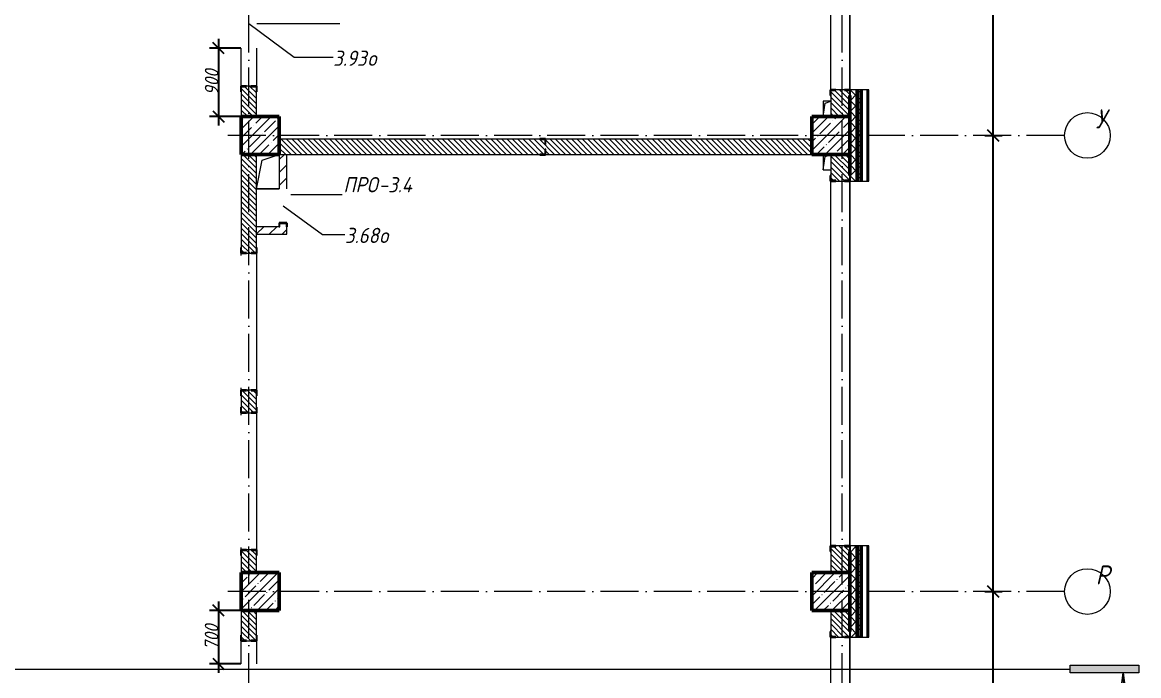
# Model space of a CAD drawing. Header units: millimetres. Extents: x -401725 to 250493, y 305116 to 802890.
# Drawn here: x 235057 to 249735, y 339410 to 348006 of the extents above; entities that cross this region are included whole.
import ezdxf

# ---------------------------------------------------------------- set-up
doc = ezdxf.new("R2010")
doc.units = ezdxf.units.MM
doc.linetypes.add('50_200_ШТРИХ_1Т_ш5_п1_п1_', pattern=[700, 500, -100, 0, -100])
for name, color, linetype, lineweight in [('A-____-____-DIMS', 7, 'Continuous', 9), ('A-FLOR-____-OTLN', 7, 'Continuous', 9), ('A-GENM-____-IDEN', 7, 'Continuous', 9), ('A-GENM-____-MCUT', 7, 'Continuous', 25), ('A-GENM-____-OTLN', 7, 'Continuous', 9), ('A-GENM-____-OTLN-1', 7, 'Continuous', 25), ('A-GLAZ-____-IDEN', 7, 'Continuous', 9), ('A-WALL-____-MCUT-2', 7, 'Continuous', 50), ('A-WALL-____-MCUT-3', 7, 'Continuous', 9), ('A-WALL-____-OTLN', 7, 'Continuous', 9), ('A-WALL-____-PATT-1', 7, 'Continuous', 9), ('A-WALL-FNSH-MCUT-1', 7, 'Continuous', 9), ('G-____-____-SYMB', 7, 'Continuous', 9), ('I-WALL-____-OTLN', 7, 'Continuous', 9), ('S-COLS-____-MCUT', 7, 'Continuous', 50), ('S-COLS-____-OTLN', 7, 'Continuous', 9), ('S-GRID-____-IDEN', 7, 'Continuous', 9), ('S-GRID-____-OTLN-1', 7, '50_200_ШТРИХ_1Т_ш5_п1_п1_', 9)]:
    doc.layers.add(name, color=color, linetype=linetype, lineweight=lineweight)
doc.layers.add('G-____-____-SYMB-1', color=9, linetype='Continuous', lineweight=9, true_color=0x808080)
doc.styles.add('ISOCPEUR_I', font='isocpeui.ttf', dxfattribs={"width": 0.9, "height": 2.5})
doc.styles.add('ISOCPEUR_I_10', font='isocpeui.ttf', dxfattribs={"width": 0.9, "height": 180})
doc.styles.add('ISOCPEUR_I_9', font='isocpeui.ttf', dxfattribs={"width": 0.9, "height": 250})
doc.dimstyles.new('ISO-1_8_0_9К_СРЕДНИЙ_Кладочные_4', dxfattribs={"dimscale": 304.8, "dimtxt": 179.276612, "dimasz": 0.492126, "dimexe": 0.393701, "dimexo": 0, "dimgap": 0, "dimtad": 1, "dimdec": 3, "dimrnd": 0.001, "dimdsep": 46, "dimtxsty": 'ISOCPEUR_I_10', "dimblk1": 'OBLIQUE', "dimblk2": 'OBLIQUE', "dimsah": 1, "dimcen": 0.09, "dimdle": 0.393701, "dimazin": 0, "dimtfac": 1, "dimtdec": 4, "dimtix": 1, "dimtmove": 1, "dimatfit": 3, "dimfxl": 1, "dimtvp": 1, "dimtolj": 1, "dimtzin": 0, "dimarcsym": 2})
doc.dimstyles.new('ISO-2_5_0_9К_БОЛЬШОЙ_ОСИ', dxfattribs={"dimscale": 304.8, "dimtxt": 248.995294, "dimasz": 0.492126, "dimexe": 0.393701, "dimexo": 0, "dimgap": 0, "dimtad": 1, "dimdec": 0, "dimzin": 0, "dimdsep": 46, "dimtxsty": 'ISOCPEUR_I', "dimblk1": 'OBLIQUE', "dimblk2": 'OBLIQUE', "dimsah": 1, "dimcen": 0.09, "dimdle": 0.393701, "dimazin": 0, "dimtfac": 1, "dimtdec": 4, "dimtix": 1, "dimtmove": 0, "dimatfit": 3, "dimfxl": 1, "dimtvp": 1, "dimtolj": 1, "dimtzin": 0, "dimarcsym": 2})
pattern_1 = [(45, (144685.44, 312186.37), (-70.71068, 70.71068), []), (135, (144685.44, 312186.37), (-70.71068, -70.71068), [])]
pattern_2 = [(135, (144685.44, 312186.367), (-35.35534, -35.35534), [])]
pattern_3 = [(45, (144685.44, 312186.37), (-84.85281, 84.85281), [])]

# ---------------------------------------------------------------- blocks, each defined once
blk = doc.blocks.new('BSC_Колонна _Прямоугольная - 500х500-V33-АР1_План отверстий 3 этажа в осях 1-64_А-ГГ')
at = {"layer": 'S-COLS-____-OTLN'}
h = blk.add_hatch(dxfattribs=at)
h.set_pattern_fill('FP_70', color=256, style=0, pattern_type=2)
h.set_pattern_definition([(45, (-101000, -34331.04), (-114.04925, 114.04925), []), (45, (-100885.95, -34331.04), (-114.04925, 114.04925), [201.613, -40.323, 3.353, -36.97])])
h.paths.add_polyline_path([(-250, -250), (250, -250), (250, 250), (-250, 250), (-250, -56)], flags=0)
at = {"layer": 'S-COLS-____-MCUT'}
for p, q in [((250, 250), (-250, 250)), ((-250, 250), (-250, -250)), ((250, -250), (250, 250)), ((-250, -250), (250, -250))]:
    blk.add_line(p, q, dxfattribs=at)
blk = doc.blocks.new('BSC_Колонна _Прямоугольная - 500х500-V34-АР1_План отверстий 3 этажа в осях 1-64_А-ГГ')
at = {"layer": 'S-COLS-____-OTLN'}
h = blk.add_hatch(dxfattribs=at)
h.set_pattern_fill('FP_71', color=256, style=0, pattern_type=2)
h.set_pattern_definition([(45, (-93500, -34331.04), (-114.04925, 114.04925), []), (45, (-93385.95, -34331.04), (-114.04925, 114.04925), [201.613, -40.323, 3.353, -36.97])])
h.paths.add_polyline_path([(-250, -250), (250, -250), (250, 250), (-250, 250)], flags=0)
at = {"layer": 'S-COLS-____-MCUT'}
for p, q in [((250, 250), (-250, 250)), ((-250, 250), (-250, -250)), ((250, -250), (250, 250)), ((-250, -250), (250, -250))]:
    blk.add_line(p, q, dxfattribs=at)
blk = doc.blocks.new('BSC_Колонна _Прямоугольная - 500х500-V39-АР1_План отверстий 3 этажа в осях 1-64_А-ГГ')
at = {"layer": 'S-COLS-____-OTLN'}
h = blk.add_hatch(dxfattribs=at)
h.set_pattern_fill('FP_76', color=256, style=0, pattern_type=2)
h.set_pattern_definition([(45, (-101000, -28331.04), (-114.04925, 114.04925), []), (45, (-100885.95, -28331.04), (-114.04925, 114.04925), [201.613, -40.323, 3.353, -36.97])])
h.paths.add_polyline_path([(-250, -250), (250, -250), (250, 250), (-250, 250), (-250, -76)], flags=0)
at = {"layer": 'S-COLS-____-MCUT'}
for p, q in [((250, 250), (-250, 250)), ((-250, 250), (-250, -250)), ((250, -250), (250, 250)), ((-250, -250), (250, -250))]:
    blk.add_line(p, q, dxfattribs=at)
blk = doc.blocks.new('BSC_Колонна _Прямоугольная - 500х500-V40-АР1_План отверстий 3 этажа в осях 1-64_А-ГГ')
at = {"layer": 'S-COLS-____-OTLN'}
h = blk.add_hatch(dxfattribs=at)
h.set_pattern_fill('FP_77', color=256, style=0, pattern_type=2)
h.set_pattern_definition([(45, (-93500, -28331.04), (-114.04925, 114.04925), []), (45, (-93385.95, -28331.04), (-114.04925, 114.04925), [201.613, -40.323, 3.353, -36.97])])
h.paths.add_polyline_path([(-250, -250), (250, -250), (250, 250), (-250, 250), (-250, -76)], flags=0)
at = {"layer": 'S-COLS-____-MCUT'}
for p, q in [((250, 250), (-250, 250)), ((-250, 250), (-250, -250)), ((250, -250), (250, 250)), ((-250, -250), (250, -250))]:
    blk.add_line(p, q, dxfattribs=at)
blk = doc.blocks.new('Фахверк_СКБ_Уголок - 250_2700-27497298-АР1_План отверстий 3 этажа в осях 1-64_А-ГГ')
at = {"layer": 'A-GENM-____-MCUT'}
for p, q in [((200, 181), (125, 181)), ((125, 181), (125, 106)), ((131, 106), (131, 175)), ((131, 175), (200, 175)), ((200, 175), (200, 181)), ((125, 106), (131, 106)), ((131, -6), (125, -6)), ((125, -6), (125, -81)), ((125, -81), (200, -81)), ((131, -75), (131, -6)), ((200, -75), (131, -75)), ((200, -81), (200, -75))]:
    blk.add_line(p, q, dxfattribs=at)
blk = doc.blocks.new('Фахверк_СКБ_Уголок - 200_3550-28267367-АР1_План отверстий 3 этажа в осях 1-64_А-ГГ')
at = {"layer": 'A-GENM-____-MCUT'}
for p, q in [((200, 156), (125, 156)), ((125, 156), (125, 81)), ((131, 81), (131, 150)), ((131, 150), (200, 150)), ((200, 150), (200, 156)), ((125, 81), (131, 81)), ((131, 19), (125, 19)), ((125, 19), (125, -56)), ((131, -50), (131, 19)), ((125, -56), (200, -56)), ((200, -50), (131, -50)), ((200, -56), (200, -50))]:
    blk.add_line(p, q, dxfattribs=at)
blk = doc.blocks.new('154_Стойка_СКБ_Уголок - СМ-2480_200-28346303-АР1_План отверстий 3 этажа в осях 1-64_А-ГГ')
at = {"layer": 'A-GENM-____-MCUT'}
for p, q in [((125, 156), (125, 81)), ((200, 156), (125, 156)), ((131, 81), (131, 150)), ((131, 150), (200, 150)), ((200, 150), (200, 156)), ((125, 81), (131, 81)), ((131, 19), (125, 19)), ((125, 19), (125, -56)), ((131, -50), (131, 19)), ((125, -56), (200, -56)), ((200, -50), (131, -50)), ((200, -56), (200, -50))]:
    blk.add_line(p, q, dxfattribs=at)
blk = doc.blocks.new('Стойка_Влож_Полоса боковая - Полоса-28213942-АР1_План отверстий 3 этажа в осях 1-64_А-ГГ')
at = {"layer": 'A-GENM-____-OTLN'}
for p, q in [((-5, 60), (0, 60)), ((-5, -60), (-5, 60)), ((0, 31), (0, -31)), ((0, -60), (-5, -60))]:
    blk.add_line(p, q, dxfattribs=at)
blk = doc.blocks.new('Фахверк_СКБ_Уголок - 200_3960-28268576-АР1_План отверстий 3 этажа в осях 1-64_А-ГГ')
at = {"layer": 'A-GENM-____-MCUT'}
for p, q in [((200, 156), (125, 156)), ((125, 156), (125, 81)), ((131, 81), (131, 150)), ((131, 150), (200, 150)), ((200, 150), (200, 156)), ((125, 81), (131, 81)), ((131, 19), (125, 19)), ((125, 19), (125, -56)), ((131, -50), (131, 19)), ((125, -56), (200, -56)), ((200, -50), (131, -50)), ((200, -56), (200, -50))]:
    blk.add_line(p, q, dxfattribs=at)
blk = doc.blocks.new('Фахверк_СКБ_Уголок - 200_3960_зеркало-28268689-АР1_План отверстий 3 этажа в осях 1-64_А-ГГ')
at = {"layer": 'A-GENM-____-MCUT'}
for p, q in [((200, 156), (125, 156)), ((125, 156), (125, 81)), ((131, 81), (131, 150)), ((131, 150), (200, 150)), ((200, 150), (200, 156)), ((125, 81), (131, 81)), ((131, 19), (125, 19)), ((125, 19), (125, -56)), ((131, -50), (131, 19)), ((125, -56), (200, -56)), ((200, -50), (131, -50)), ((200, -56), (200, -50))]:
    blk.add_line(p, q, dxfattribs=at)
blk = doc.blocks.new('AR_Отверстие прямоугольное _в плите_ - AR_Отверстие прямоугольное _в плите_-V179-АР1_План отверстий 3 этажа в осях 1-64_А-ГГ')
at = {"layer": 'A-GENM-____-OTLN'}
for p, q in [((50, 100), (-50, 100)), ((-50, 100), (-50, -100)), ((-50, -100), (-25, 75)), ((-25, 75), (50, 100))]:
    blk.add_line(p, q, dxfattribs=at)
blk = doc.blocks.new('AR_Отверстие прямоугольное _в плите_ - AR_Отверстие прямоугольное _в плите_-V178-АР1_План отверстий 3 этажа в осях 1-64_А-ГГ')
at = {"layer": 'A-GENM-____-OTLN'}
for p, q in [((-50, 100), (-50, -100)), ((-50, -100), (-25, 75)), ((-25, 75), (50, 100)), ((-50, -100), (50, -100))]:
    blk.add_line(p, q, dxfattribs=at)
blk = doc.blocks.new('AR_Отверстие прямоугольное _в плите_ - AR_Отверстие прямоугольное _в плите_-30552603-АР1_План отверстий 3 этажа в осях 1-64_А-ГГ')
at = {"layer": 'A-GENM-____-OTLN'}
for p, q in [((-150, -225), (-75, 150)), ((-75, 150), (150, 225)), ((-150, -225), (150, -225))]:
    blk.add_line(p, q, dxfattribs=at)
blk = doc.blocks.new('154_Фахверк_СКБ_Швеллер - Тип_100_3960_зеркало-28515619-АР1_План отверстий 3 этажа в осях 1-64_А-ГГ')
at = {"layer": 'A-GENM-____-MCUT'}
for p, q in [((175, 50), (125, 50)), ((125, 50), (125, -50)), ((128, 47), (175, 47)), ((128, -47), (128, 47)), ((175, 47), (175, 50)), ((125, -50), (175, -50)), ((175, -47), (128, -47)), ((175, -50), (175, -47))]:
    blk.add_line(p, q, dxfattribs=at)
blk = doc.blocks.new('Ось сетки - Круг_Ø6_00__ISO-2_5_0_9K_-25732049-АР1_План отверстий 3 этажа в осях 1-64_А-ГГ')
at = {"layer": 'S-GRID-____-IDEN'}
blk.add_circle((0, 0), 3, dxfattribs=at)
blk = doc.blocks.new('_Oblique')
at = {"color": 0, "linetype": 'ByBlock', "lineweight": -2}
blk.add_line((-0.5, -0.5), (0.5, 0.5), dxfattribs=at)
blk = doc.blocks.new('*D10166')
at = {"layer": 'A-____-____-DIMS', "color": 0, "lineweight": -2, "transparency": 16777216}
for p, q in [((247820, 337397), (247820, 340637)), ((247714, 340517), (247940, 340517)), ((247714, 337517), (247940, 337517))]:
    blk.add_line(p, q, dxfattribs=at)
at = {"layer": 'Defpoints', "color": 0, "transparency": 16777216}
for p in [(247714, 340517), (247820, 340517), (247714, 337517)]:
    blk.add_point(p, dxfattribs=at)
at = {"layer": 'A-____-____-DIMS', "color": 0, "lineweight": -2, "transparency": 16777216, "xscale": 150, "yscale": 150, "zscale": 150}
for p, rotation in [((247820, 340517), 90), ((247820, 337517), 270)]:
    blk.add_blockref('_Oblique', p, dxfattribs=dict(at, rotation=rotation))
at = {"layer": 'A-____-____-DIMS', "color": 0, "transparency": 16777216, "insert": (247818, 339017), "char_height": 2.5, "width": 758.48, "attachment_point": 5, "rotation": 90, "style": 'ISOCPEUR_I'}
blk.add_mtext('\\A1;3000', dxfattribs=at)
blk = doc.blocks.new('*D10167')
at = {"layer": 'A-____-____-DIMS', "color": 0, "lineweight": -2, "transparency": 16777216}
for p, q in [((247820, 340397), (247820, 346637)), ((247714, 346517), (247940, 346517)), ((247714, 340517), (247940, 340517))]:
    blk.add_line(p, q, dxfattribs=at)
at = {"layer": 'Defpoints', "color": 0, "transparency": 16777216}
for p in [(247714, 346517), (247820, 346517), (247714, 340517)]:
    blk.add_point(p, dxfattribs=at)
at = {"layer": 'A-____-____-DIMS', "color": 0, "lineweight": -2, "transparency": 16777216, "xscale": 150, "yscale": 150, "zscale": 150}
for p, rotation in [((247820, 346517), 90), ((247820, 340517), 270)]:
    blk.add_blockref('_Oblique', p, dxfattribs=dict(at, rotation=rotation))
at = {"layer": 'A-____-____-DIMS', "color": 0, "transparency": 16777216, "insert": (247818, 343517), "char_height": 2.5, "width": 758.48, "attachment_point": 5, "rotation": 90, "style": 'ISOCPEUR_I'}
blk.add_mtext('\\A1;6000', dxfattribs=at)
blk = doc.blocks.new('*D10168')
at = {"layer": 'A-____-____-DIMS', "color": 0, "lineweight": -2, "transparency": 16777216}
for p, q in [((247820, 346397), (247820, 349637)), ((247714, 349517), (247940, 349517)), ((247714, 346517), (247940, 346517))]:
    blk.add_line(p, q, dxfattribs=at)
at = {"layer": 'Defpoints', "color": 0, "transparency": 16777216}
for p in [(247714, 349517), (247820, 349517), (247714, 346517)]:
    blk.add_point(p, dxfattribs=at)
at = {"layer": 'A-____-____-DIMS', "color": 0, "lineweight": -2, "transparency": 16777216, "xscale": 150, "yscale": 150, "zscale": 150}
for p, rotation in [((247820, 349517), 90), ((247820, 346517), 270)]:
    blk.add_blockref('_Oblique', p, dxfattribs=dict(at, rotation=rotation))
at = {"layer": 'A-____-____-DIMS', "color": 0, "transparency": 16777216, "insert": (247818, 348017), "char_height": 2.5, "width": 758.48, "attachment_point": 5, "rotation": 90, "style": 'ISOCPEUR_I'}
blk.add_mtext('\\A1;3000', dxfattribs=at)
blk = doc.blocks.new('Разрез - Концевая часть разреза-18266132-АР1_План отверстий 3 этажа в осях 1-64_А-ГГ')
at = {"layer": 'G-____-____-SYMB'}
for points in [[(0, 0.5), (0, -0.5), (-9, -0.5), (-9, 0.5)], [(-6.29, -5.5), (-7.61, -5.5), (-6.95, -0.5)]]:
    blk.add_hatch(color=256, dxfattribs=at).paths.add_polyline_path(points, flags=0)
for p, q in [((0, 0.5), (-9, 0.5)), ((-9, 0.5), (-9, -0.5)), ((0, -0.5), (0, 0.5)), ((-9, -0.5), (0, -0.5)), ((-6.95, -0.5), (-7.61, -5.5)), ((-6.95, -0.5), (-6.95, -10.5)), ((-6.29, -5.5), (-6.95, -0.5)), ((-7.61, -5.5), (-6.29, -5.5))]:
    blk.add_line(p, q, dxfattribs=at)
blk = doc.blocks.new('*D10071')
at = {"layer": 'A-____-____-DIMS', "color": 0, "lineweight": -2, "transparency": 16777216}
for p, q in [((237636, 340387), (237636, 339447)), ((237935, 340267), (237516, 340267)), ((237929, 339567), (237516, 339567))]:
    blk.add_line(p, q, dxfattribs=at)
at = {"layer": 'Defpoints', "color": 0, "transparency": 16777216}
for p in [(237935, 340267), (237636, 339567), (237929, 339567)]:
    blk.add_point(p, dxfattribs=at)
at = {"layer": 'A-____-____-DIMS', "color": 0, "lineweight": -2, "transparency": 16777216, "xscale": 150, "yscale": 150, "zscale": 150}
for p, rotation in [((237636, 340267), 90), ((237636, 339567), 270)]:
    blk.add_blockref('_Oblique', p, dxfattribs=dict(at, rotation=rotation))
at = {"layer": 'A-____-____-DIMS', "color": 0, "transparency": 16777216, "insert": (237545, 339917), "char_height": 180, "width": 409.58, "attachment_point": 5, "rotation": 90, "style": 'ISOCPEUR_I_10'}
blk.add_mtext('\\A1;700', dxfattribs=at)
blk = doc.blocks.new('*D10072')
at = {"layer": 'A-____-____-DIMS', "color": 0, "lineweight": -2, "transparency": 16777216}
for p, q in [((237636, 347787), (237636, 346647)), ((237929, 347667), (237516, 347667)), ((237935, 346767), (237516, 346767))]:
    blk.add_line(p, q, dxfattribs=at)
at = {"layer": 'Defpoints', "color": 0, "transparency": 16777216}
for p in [(237929, 347667), (237636, 346767), (237935, 346767)]:
    blk.add_point(p, dxfattribs=at)
at = {"layer": 'A-____-____-DIMS', "color": 0, "lineweight": -2, "transparency": 16777216, "xscale": 150, "yscale": 150, "zscale": 150}
for p, rotation in [((237636, 347667), 90), ((237636, 346767), 270)]:
    blk.add_blockref('_Oblique', p, dxfattribs=dict(at, rotation=rotation))
at = {"layer": 'A-____-____-DIMS', "color": 0, "transparency": 16777216, "insert": (237546, 347217), "char_height": 180, "width": 409.58, "attachment_point": 5, "rotation": 90, "style": 'ISOCPEUR_I_10'}
blk.add_mtext('\\A1;900', dxfattribs=at)

msp = doc.modelspace()

# ---------------------------------------------------------------- hatches: boundary and pattern name
at = {"layer": 'A-WALL-____-PATT-1'}
h = msp.add_hatch(dxfattribs=at)
h.set_pattern_fill('FP_1', color=256, style=0, pattern_type=2)
h.set_pattern_definition(pattern_1)
h.paths.add_polyline_path([(246035.4376, 310167.4093), (246035.4376, 311117.4093), (245941.4376, 311117.4093), (245941.4376, 311042.4093), (245935.4376, 311042.4093), (245935.4376, 310167.4093)], flags=0)
h.paths.add_polyline_path([(245941.4376, 312917.4093), (246035.4376, 312917.4093), (246035.4376, 314117.4093), (245941.4376, 314117.4093), (245941.4376, 314042.4093), (245935.4376, 314042.4093), (245935.4376, 312992.4093), (245941.4376, 312992.4093), (245941.4376, 312920.4207)], flags=0)
h.paths.add_polyline_path([(246035.4376, 315917.4093), (246035.4376, 317117.4093), (245941.4376, 317117.4093), (245941.4376, 317042.4093), (245935.4376, 317042.4093), (245935.4376, 315992.4093), (245941.4376, 315992.4093), (245941.4376, 315917.4093)], flags=0)
h.paths.add_polyline_path([(246035.4376, 318917.4093), (246035.4376, 320117.4093), (245941.4376, 320117.4093), (245941.4376, 320042.4093), (245935.4376, 320042.4093), (245935.4376, 318992.4093), (245941.4376, 318992.4093), (245941.4376, 318917.4093)], flags=0)
h.paths.add_polyline_path([(245941.4376, 321917.4093), (246035.4376, 321917.4093), (246035.4376, 323117.4093), (245941.4376, 323117.4093), (245941.4376, 323042.4093), (245935.4376, 323042.4093), (245935.4376, 321992.4093), (245941.4376, 321992.4093), (245941.4376, 321923.4093)], flags=0)
h.paths.add_polyline_path([(245941.4376, 327917.4093), (246035.4376, 327917.4093), (246035.4376, 329117.4093), (245941.4376, 329117.4093), (245941.4376, 329042.4093), (245935.4376, 329042.4093), (245935.4376, 327992.4093), (245941.4376, 327992.4093), (245941.4376, 327923.4093)], flags=0)
h.paths.add_polyline_path([(245941.4376, 330917.4093), (246035.4376, 330917.4093), (246035.4376, 332117.4093), (245941.4376, 332117.4093), (245941.4376, 332042.4093), (245935.4376, 332042.4093), (245935.4376, 330992.4093), (245941.4376, 330992.4093), (245941.4376, 330923.4093)], flags=0)
h.paths.add_polyline_path([(246035.4376, 333917.4093), (246035.4376, 335117.4093), (245941.4376, 335117.4093), (245941.4376, 335042.4093), (245935.4376, 335042.4093), (245935.4376, 333992.4093), (245941.4376, 333992.4093), (245941.4376, 333917.4093)], flags=0)
h.paths.add_polyline_path([(245941.4376, 336917.4093), (246035.4376, 336917.4093), (246035.4376, 338117.4093), (245941.4376, 338117.4093), (245941.4376, 338042.4093), (245935.4376, 338042.4093), (245935.4376, 336992.4093), (245941.4376, 336992.4093), (245941.4376, 336923.4093)], flags=0)
h.paths.add_polyline_path([(246035.4376, 339917.4093), (246035.4376, 341117.4093), (245941.4376, 341117.4093), (245941.4376, 341042.4093), (245935.4376, 341042.4093), (245935.4376, 339992.4093), (245941.4376, 339992.4093), (245941.4376, 339917.4093)], flags=0)
h.paths.add_polyline_path([(246035.4376, 345917.4093), (246035.4376, 347117.4093), (245941.4376, 347117.4093), (245941.4376, 347042.4093), (245935.4376, 347042.4093), (245935.4376, 345992.4093), (245941.4376, 345992.4093), (245941.4376, 345917.4093)], flags=0)
h.paths.add_polyline_path([(245941.4376, 348917.4093), (246035.4376, 348917.4093), (246035.4376, 350117.4093), (245941.4376, 350117.4093), (245941.4376, 350042.4093), (245935.4376, 350042.4093), (245935.4376, 348992.4093), (245941.4376, 348992.4093), (245941.4376, 348923.4093)], flags=0)
h.paths.add_polyline_path([(246035.4376, 351917.4093), (246035.4376, 353117.4093), (245941.4376, 353117.4093), (245941.4376, 353042.4093), (245935.4376, 353042.4093), (245935.4376, 351992.4093), (245941.4376, 351992.4093), (245941.4376, 351917.4093)], flags=0)
h.paths.add_polyline_path([(246035.4376, 357917.4093), (246035.4376, 358982.4093), (245935.4376, 358982.4093), (245935.4376, 357992.4093), (245941.4376, 357992.4093), (245941.4376, 357917.4093)], flags=0)
h = msp.add_hatch(dxfattribs=at)
h.set_pattern_fill('FP_1', color=256, style=0, pattern_type=2)
h.set_pattern_definition(pattern_1)
h.paths.add_polyline_path([(246035.4376, 310117.4093), (246085.4376, 310117.4093), (246085.4376, 311117.4093), (246035.4376, 311117.4093), (246035.4376, 310167.4093)], flags=0)
h.paths.add_polyline_path([(246035.4376, 312917.4093), (246085.4376, 312917.4093), (246085.4376, 314117.4093), (246035.4376, 314117.4093), (246035.4376, 312920.4207)], flags=0)
h.paths.add_polyline_path([(246085.4376, 315917.4093), (246085.4376, 317117.4093), (246035.4376, 317117.4093), (246035.4376, 315917.4093)], flags=0)
h.paths.add_polyline_path([(246085.4376, 318917.4093), (246085.4376, 320117.4093), (246035.4376, 320117.4093), (246035.4376, 318917.4093)], flags=0)
h.paths.add_polyline_path([(246035.4376, 321917.4093), (246085.4376, 321917.4093), (246085.4376, 323117.4093), (246035.4376, 323117.4093), (246035.4376, 322380.7548)], flags=0)
h.paths.add_polyline_path([(246035.4376, 327917.4093), (246085.4376, 327917.4093), (246085.4376, 329117.4093), (246035.4376, 329117.4093), (246035.4376, 328400.9674)], flags=0)
h.paths.add_polyline_path([(246085.4376, 330917.4093), (246085.4376, 332117.4093), (246035.4376, 332117.4093), (246035.4376, 330917.4093)], flags=0)
h.paths.add_polyline_path([(246085.4376, 333917.4093), (246085.4376, 335117.4093), (246035.4376, 335117.4093), (246035.4376, 333917.4093)], flags=0)
h.paths.add_polyline_path([(246035.4376, 336917.4093), (246085.4376, 336917.4093), (246085.4376, 338117.4093), (246035.4376, 338117.4093), (246035.4376, 337001.2712)], flags=0)
h.paths.add_polyline_path([(246035.4376, 339917.4093), (246085.4376, 339917.4093), (246085.4376, 341117.4093), (246035.4376, 341117.4093), (246035.4376, 340441.3927)], flags=0)
h.paths.add_polyline_path([(246035.4376, 345917.4093), (246085.4376, 345917.4093), (246085.4376, 347117.4093), (246035.4376, 347117.4093), (246035.4376, 346461.6053)], flags=0)
h.paths.add_polyline_path([(246085.4376, 348917.4093), (246085.4376, 350117.4093), (246035.4376, 350117.4093), (246035.4376, 348917.4093)], flags=0)
h.paths.add_polyline_path([(246035.4376, 351917.4093), (246085.4376, 351917.4093), (246085.4376, 353117.4093), (246035.4376, 353117.4093), (246035.4376, 352481.818)], flags=0)
h.paths.add_polyline_path([(246035.4376, 357917.4093), (246085.4376, 357917.4093), (246085.4376, 358982.4093), (246035.4376, 358982.4093), (246035.4376, 358502.0306)], flags=0)
h = msp.add_hatch(dxfattribs=at)
h.set_pattern_fill('FP_3', color=256, style=0, pattern_type=2)
h.set_pattern_definition([(45, (144685.44, 312186.37), (-85.53659, 85.53659), []), (45, (144742.46, 312186.37), (-85.53659, 85.53659), [])])
h.paths.add_polyline_path([(246165.4376, 310017.4093), (246185.4376, 310017.4093), (246185.4376, 311117.4093), (246165.4376, 311117.4093), (246165.4376, 310037.4093)], flags=0)
h.paths.add_polyline_path([(246185.4376, 312917.4093), (246185.4376, 314117.4093), (246165.4376, 314117.4093), (246165.4376, 312917.4093)], flags=0)
h.paths.add_polyline_path([(246165.4376, 315917.4093), (246185.4376, 315917.4093), (246185.4376, 317117.4093), (246165.4376, 317117.4093), (246165.4376, 316360.5422)], flags=0)
h.paths.add_polyline_path([(246165.4376, 318917.4093), (246185.4376, 318917.4093), (246185.4376, 320117.4093), (246165.4376, 320117.4093), (246165.4376, 318940.6333)], flags=0)
h.paths.add_polyline_path([(246185.4376, 321917.4093), (246185.4376, 323117.4093), (246165.4376, 323117.4093), (246165.4376, 321917.4093)], flags=0)
h.paths.add_polyline_path([(246185.4376, 327917.4093), (246185.4376, 329117.4093), (246165.4376, 329117.4093), (246165.4376, 327917.4093)], flags=0)
h.paths.add_polyline_path([(246185.4376, 330917.4093), (246185.4376, 332117.4093), (246165.4376, 332117.4093), (246165.4376, 330917.4093)], flags=0)
h.paths.add_polyline_path([(246185.4376, 333917.4093), (246185.4376, 335117.4093), (246165.4376, 335117.4093), (246165.4376, 333917.4093)], flags=0)
h.paths.add_polyline_path([(246165.4376, 336917.4093), (246185.4376, 336917.4093), (246185.4376, 338117.4093), (246165.4376, 338117.4093), (246165.4376, 337001.2712)], flags=0)
h.paths.add_polyline_path([(246185.4376, 339917.4093), (246185.4376, 341117.4093), (246165.4376, 341117.4093), (246165.4376, 339917.4093)], flags=0)
h.paths.add_polyline_path([(246185.4376, 345917.4093), (246185.4376, 347117.4093), (246165.4376, 347117.4093), (246165.4376, 345917.4093)], flags=0)
h.paths.add_polyline_path([(246165.4376, 348917.4093), (246185.4376, 348917.4093), (246185.4376, 350117.4093), (246165.4376, 350117.4093), (246165.4376, 349041.6964)], flags=0)
h.paths.add_polyline_path([(246185.4376, 351917.4093), (246185.4376, 353117.4093), (246165.4376, 353117.4093), (246165.4376, 351917.4093)], flags=0)
h.paths.add_polyline_path([(246185.4376, 357917.4093), (246185.4376, 358982.4093), (246165.4376, 358982.4093), (246165.4376, 357917.4093)], flags=0)
h = msp.add_hatch(dxfattribs=at)
h.set_pattern_fill('FP_6', color=256, style=0, pattern_type=2)
h.set_pattern_definition(pattern_2)
h.paths.add_polyline_path([(237935.4376, 346767.4093), (238135.4376, 346767.4093), (238135.4376, 347161.4093), (238066.4376, 347161.4093), (238066.4376, 347167.4093), (238004.4376, 347167.4093), (238004.4376, 347161.4093), (237935.4376, 347161.4093), (237935.4376, 347092.4093)], flags=0)
h.paths.add_polyline_path([(238066.4376, 348867.4093), (238066.4376, 348873.4093), (238135.4376, 348873.4093), (238135.4376, 349267.4093), (237935.4376, 349267.4093), (237935.4376, 348873.4093), (238004.4376, 348873.4093), (238004.4376, 348867.4093)], flags=0)
h = msp.add_hatch(dxfattribs=at)
h.set_pattern_fill('FP_6', color=256, style=0, pattern_type=2)
h.set_pattern_definition(pattern_2)
h.paths.add_polyline_path([(245866.4376, 346767.4093), (245935.4376, 346767.4093), (245935.4376, 347111.4093), (245866.4376, 347111.4093), (245866.4376, 347117.4093), (245754.4376, 347117.4093), (245754.4376, 347111.4093), (245685.4376, 347111.4093), (245685.4376, 346767.4093)], flags=0)
h.paths.add_polyline_path([(245866.4376, 348917.4093), (245866.4376, 348923.4093), (245935.4376, 348923.4093), (245935.4376, 349267.4093), (245685.4376, 349267.4093), (245685.4376, 348923.4093), (245754.4376, 348923.4093), (245754.4376, 348917.4093)], flags=0)
h = msp.add_hatch(dxfattribs=at)
h.set_pattern_fill('FP_6', color=256, style=0, pattern_type=2)
h.set_pattern_definition(pattern_2)
h.paths.add_polyline_path([(245417.2251, 346267.4093), (245435.4376, 346267.4093), (245435.4376, 346467.4093), (241935.4376, 346467.4093), (241935.4376, 346398.4093), (241929.4376, 346398.4093), (241929.4376, 346467.4093), (238435.4376, 346467.4093), (238435.4376, 346267.4093), (241929.4376, 346267.4093), (241929.4376, 346336.4093), (241935.4376, 346336.4093), (241935.4376, 346267.4093), (243649.7608, 346267.4093)], flags=0)
h = msp.add_hatch(dxfattribs=at)
h.set_pattern_fill('FP_6', color=256, style=0, pattern_type=2)
h.set_pattern_definition(pattern_2)
h.paths.add_polyline_path([(238135.4376, 340767.4093), (238135.4376, 341061.4093), (238066.4376, 341061.4093), (238066.4376, 341067.4093), (238004.4376, 341067.4093), (238004.4376, 341061.4093), (237935.4376, 341061.4093), (237935.4376, 340767.4093)], flags=0)
h.paths.add_polyline_path([(238004.4376, 342867.4093), (238066.4376, 342867.4093), (238066.4376, 342873.4093), (238135.4376, 342873.4093), (238135.4376, 343161.4093), (238066.4376, 343161.4093), (238066.4376, 343167.4093), (238004.4376, 343167.4093), (238004.4376, 343161.4093), (237935.4376, 343161.4093), (237935.4376, 342873.4093), (238004.4376, 342873.4093)], flags=0)
h.paths.add_polyline_path([(238004.4376, 344967.4093), (238066.4376, 344967.4093), (238066.4376, 344973.4093), (238135.4376, 344973.4093), (238135.4376, 346267.4093), (237935.4376, 346267.4093), (237935.4376, 344973.4093), (238004.4376, 344973.4093)], flags=0)
h = msp.add_hatch(dxfattribs=at)
h.set_pattern_fill('FP_4', color=256, style=0, pattern_type=2)
h.set_pattern_definition(pattern_3)
h.paths.add_polyline_path([(238532.4376, 345317.4093), (238532.4376, 345364.4093), (238438.4376, 345364.4093), (238438.4376, 345317.4093), (238485.4376, 345317.4093)], flags=0)
h.paths.add_polyline_path([(238435.4376, 345817.4093), (238535.4376, 345817.4093), (238535.4376, 346267.4093), (238435.4376, 346267.4093)], flags=0)
h = msp.add_hatch(dxfattribs=at)
h.set_pattern_fill('FP_6', color=256, style=0, pattern_type=2)
h.set_pattern_definition(pattern_2)
h.paths.add_polyline_path([(245685.4376, 340767.4093), (245935.4376, 340767.4093), (245935.4376, 341111.4093), (245866.4376, 341111.4093), (245866.4376, 341117.4093), (245754.4376, 341117.4093), (245754.4376, 341111.4093), (245685.4376, 341111.4093), (245685.4376, 341042.4093)], flags=0)
h.paths.add_polyline_path([(245754.4376, 345917.4093), (245866.4376, 345917.4093), (245866.4376, 345923.4093), (245935.4376, 345923.4093), (245935.4376, 346267.4093), (245685.4376, 346267.4093), (245685.4376, 345923.4093), (245754.4376, 345923.4093)], flags=0)
h = msp.add_hatch(dxfattribs=at)
h.set_pattern_fill('FP_4', color=256, style=0, pattern_type=2)
h.set_pattern_definition(pattern_3)
h.paths.add_polyline_path([(238135.4376, 345217.4093), (238535.4376, 345217.4093), (238535.4376, 345317.4093), (238135.4376, 345317.4093)], flags=0)
h = msp.add_hatch(dxfattribs=at)
h.set_pattern_fill('FP_6', color=256, style=0, pattern_type=2)
h.set_pattern_definition(pattern_2)
h.paths.add_polyline_path([(238095.4376, 337767.4093), (238135.4376, 337767.4093), (238135.4376, 338161.4093), (238066.4376, 338161.4093), (238066.4376, 338167.4093), (238004.4376, 338167.4093), (238004.4376, 338161.4093), (237935.4376, 338161.4093), (237935.4376, 337767.4093), (237975.4376, 337767.4093)], flags=0)
h.paths.add_polyline_path([(238004.4376, 339867.4093), (238066.4376, 339867.4093), (238066.4376, 339873.4093), (238135.4376, 339873.4093), (238135.4376, 340267.4093), (237935.4376, 340267.4093), (237935.4376, 339873.4093), (238004.4376, 339873.4093)], flags=0)
h = msp.add_hatch(dxfattribs=at)
h.set_pattern_fill('FP_6', color=256, style=0, pattern_type=2)
h.set_pattern_definition(pattern_2)
h.paths.add_polyline_path([(245685.4376, 337767.4093), (245935.4376, 337767.4093), (245935.4376, 338111.4093), (245866.4376, 338111.4093), (245866.4376, 338117.4093), (245754.4376, 338117.4093), (245754.4376, 338111.4093), (245685.4376, 338111.4093), (245685.4376, 337861.3016)], flags=0)
h.paths.add_polyline_path([(245866.4376, 339917.4093), (245866.4376, 339923.4093), (245935.4376, 339923.4093), (245935.4376, 340267.4093), (245685.4376, 340267.4093), (245685.4376, 339923.4093), (245754.4376, 339923.4093), (245754.4376, 339917.4093)], flags=0)

# ---------------------------------------------------------------- linework, layer by layer
at = {"layer": 'A-FLOR-____-OTLN'}
msp.add_line((238435.4376, 345817.4093), (238135.4376, 345817.4093), dxfattribs=at)
at = {"layer": 'A-GENM-____-IDEN'}
for p, q in [((238141.4376, 347992.4093), (239230.6115, 347992.4093)), ((238585.4376, 345742.4093), (239260.8681, 345742.4093))]:
    msp.add_line(p, q, dxfattribs=at)
at = {"layer": 'A-GLAZ-____-IDEN'}
for p, q in [((238035.4376, 347992.4093), (238633.0245, 347545.5213)), ((238633.0245, 347545.5213), (239144.2115, 347545.5213)), ((238485.4376, 345592.4093), (239005.3995, 345214.7108)), ((239005.3995, 345214.7108), (239299.0115, 345214.7108))]:
    msp.add_line(p, q, dxfattribs=at)
at = {"layer": 'A-WALL-____-MCUT-2'}
for p, q in [((245935.4376, 347042.4093), (245935.4376, 346767.4093)), ((246035.4376, 345917.4093), (246035.4376, 347117.4093)), ((246085.4376, 345917.4093), (246085.4376, 347117.4093)), ((245935.4376, 346267.4093), (245935.4376, 345992.4093)), ((246035.4376, 339917.4093), (246035.4376, 341117.4093)), ((246085.4376, 339917.4093), (246085.4376, 341117.4093)), ((245935.4376, 341042.4093), (245935.4376, 340767.4093)), ((245935.4376, 340767.4093), (245935.4376, 341042.4093)), ((245935.4376, 340267.4093), (245935.4376, 339992.4093)), ((245935.4376, 339992.4093), (245935.4376, 340267.4093))]:
    msp.add_line(p, q, dxfattribs=at)
at = {"layer": 'A-WALL-____-MCUT-3'}
for p, q in [((237935.4376, 347092.4093), (237935.4376, 346767.4093)), ((238135.4376, 346767.4093), (238135.4376, 347092.4093)), ((245685.4376, 347042.4093), (245685.4376, 346767.4093)), ((245866.4376, 347117.4093), (245754.4376, 347117.4093)), ((246165.4376, 347117.4093), (245941.4376, 347117.4093)), ((246165.4376, 345917.4093), (246165.4376, 347117.4093)), ((241860.4376, 346467.4093), (238435.4376, 346467.4093)), ((245435.4376, 346467.4093), (241935.4376, 346467.4093)), ((237935.4376, 346267.4093), (237935.4376, 345042.4093)), ((238135.4376, 345042.4093), (238135.4376, 346267.4093)), ((238435.4376, 346267.4093), (241860.4376, 346267.4093)), ((241935.4376, 346267.4093), (245435.4376, 346267.4093)), ((245685.4376, 346267.4093), (245685.4376, 345992.4093)), ((245754.4376, 345917.4093), (245866.4376, 345917.4093)), ((245941.4376, 345917.4093), (246165.4376, 345917.4093)), ((238066.4376, 343167.4093), (238004.4376, 343167.4093)), ((237935.4376, 343092.4093), (237935.4376, 342942.4093)), ((238135.4376, 342942.4093), (238135.4376, 343092.4093)), ((238004.4376, 342867.4093), (238066.4376, 342867.4093)), ((245866.4376, 341117.4093), (245754.4376, 341117.4093)), ((246165.4376, 341117.4093), (245941.4376, 341117.4093)), ((246165.4376, 339917.4093), (246165.4376, 341117.4093)), ((237935.4376, 340992.4093), (237935.4376, 340767.4093)), ((238066.4376, 341067.4093), (238004.4376, 341067.4093)), ((238135.4376, 340767.4093), (238135.4376, 340992.4093)), ((245685.4376, 341042.4093), (245685.4376, 340767.4093)), ((237935.4376, 340267.4093), (237935.4376, 339942.4093)), ((238135.4376, 339942.4093), (238135.4376, 340267.4093)), ((245685.4376, 340267.4093), (245685.4376, 339992.4093)), ((238004.4376, 339867.4093), (238066.4376, 339867.4093)), ((245754.4376, 339917.4093), (245866.4376, 339917.4093)), ((245941.4376, 339917.4093), (246165.4376, 339917.4093))]:
    msp.add_line(p, q, dxfattribs=at)
at = {"layer": 'A-WALL-____-OTLN'}
for p, q in [((245685.4376, 347117.4093), (245685.4376, 348917.4093)), ((245935.4376, 347117.4093), (245935.4376, 348917.4093)), ((245935.4376, 348917.4093), (245935.4376, 347117.4093)), ((245685.4376, 341117.4093), (245685.4376, 345917.4093)), ((245935.4376, 341117.4093), (245935.4376, 345917.4093)), ((245935.4376, 345917.4093), (245935.4376, 341117.4093)), ((245685.4376, 338117.4093), (245685.4376, 339917.4093)), ((245935.4376, 338117.4093), (245935.4376, 339917.4093)), ((245935.4376, 339917.4093), (245935.4376, 338117.4093))]:
    msp.add_line(p, q, dxfattribs=at)
at = {"layer": 'A-WALL-FNSH-MCUT-1'}
for p, q in [((246185.4376, 347117.4093), (246165.4376, 347117.4093)), ((246165.4376, 347117.4093), (246165.4376, 345917.4093)), ((246185.4376, 345917.4093), (246185.4376, 347117.4093)), ((238435.4376, 346267.4093), (238435.4376, 345817.4093)), ((238435.4376, 346267.4093), (238435.4376, 346267.4093)), ((238535.4376, 345817.4093), (238535.4376, 346267.4093)), ((246165.4376, 345917.4093), (246185.4376, 345917.4093)), ((238435.4376, 345317.4093), (238135.4376, 345317.4093)), ((238535.4376, 345217.4093), (238535.4376, 345317.4093)), ((238135.4376, 345217.4093), (238535.4376, 345217.4093)), ((246185.4376, 341117.4093), (246165.4376, 341117.4093)), ((246165.4376, 341117.4093), (246165.4376, 339917.4093)), ((246185.4376, 339917.4093), (246185.4376, 341117.4093)), ((246165.4376, 339917.4093), (246185.4376, 339917.4093))]:
    msp.add_line(p, q, dxfattribs=at)
at = {"layer": 'G-____-____-SYMB-1'}
msp.add_line((139585.5257, 339497.4093), (248834.51, 339497.4093), dxfattribs=at)
at = {"layer": 'I-WALL-____-OTLN'}
for p, q in [((237935.4376, 347167.4093), (237935.4376, 347667.4093)), ((238135.4376, 347667.4093), (238135.4376, 347167.4093)), ((237935.4376, 344937.4093), (237935.4376, 344967.4093)), ((238135.4376, 344967.4093), (238135.4376, 343167.4093)), ((237935.4376, 343167.4093), (237935.4376, 343197.4093)), ((237935.4376, 342837.4093), (237935.4376, 342867.4093)), ((238135.4376, 342867.4093), (238135.4376, 341067.4093)), ((237935.4376, 341067.4093), (237935.4376, 341097.4093)), ((237935.4376, 339567.4093), (237935.4376, 339867.4093)), ((238135.4376, 339867.4093), (238135.4376, 339567.4093))]:
    msp.add_line(p, q, dxfattribs=at)
at = {"layer": 'S-GRID-____-OTLN-1'}
for p, q in [((238035.4376, 307703.761), (238035.4376, 362067.327)), ((245835.4376, 307703.761), (245835.4376, 362067.327)), ((248759.8442, 346517.4093), (237706.702, 346517.4093)), ((248759.8442, 340517.4093), (237706.702, 340517.4093))]:
    msp.add_line(p, q, dxfattribs=at)

# ---------------------------------------------------------------- block references
at = {"layer": 'A-GENM-____-OTLN'}
for p, rotation in [((238035.4376, 347167.4093), 269.9999999999999), ((238035.4376, 344967.4093), 89.99999999999991)]:
    msp.add_blockref('Стойка_Влож_Полоса боковая - Полоса-28213942-АР1_План отверстий 3 этажа в осях 1-64_А-ГГ', p, dxfattribs=dict(at, rotation=rotation))
for name, p in [('AR_Отверстие прямоугольное _в плите_ - AR_Отверстие прямоугольное _в плите_-V179-АР1_План отверстий 3 этажа в осях 1-64_А-ГГ', (245635.4376, 346867.4093)), ('AR_Отверстие прямоугольное _в плите_ - AR_Отверстие прямоугольное _в плите_-30552603-АР1_План отверстий 3 этажа в осях 1-64_А-ГГ', (238285.4376, 346042.4093)), ('AR_Отверстие прямоугольное _в плите_ - AR_Отверстие прямоугольное _в плите_-V178-АР1_План отверстий 3 этажа в осях 1-64_А-ГГ', (245635.4376, 346167.4093))]:
    msp.add_blockref(name, p, dxfattribs=at)
at = {"layer": 'A-GENM-____-OTLN-1'}
for name, p, rotation in [('154_Стойка_СКБ_Уголок - СМ-2480_200-28346303-АР1_План отверстий 3 этажа в осях 1-64_А-ГГ', (237985.4376, 347292.4093), 269.9999999999999), ('Фахверк_СКБ_Уголок - 250_2700-27497298-АР1_План отверстий 3 этажа в осях 1-64_А-ГГ', (245760.4376, 347242.4093), 269.9999999999999), ('Фахверк_СКБ_Уголок - 200_3550-28267367-АР1_План отверстий 3 этажа в осях 1-64_А-ГГ', (242060.4376, 346417.4093), 180), ('Фахверк_СКБ_Уголок - 250_2700-27497298-АР1_План отверстий 3 этажа в осях 1-64_А-ГГ', (245860.4376, 345792.4093), 89.9999999999999), ('154_Фахверк_СКБ_Швеллер - Тип_100_3960_зеркало-28515619-АР1_План отверстий 3 этажа в осях 1-64_А-ГГ', (238485.4376, 345492.4093), 270), ('154_Стойка_СКБ_Уголок - СМ-2480_200-28346303-АР1_План отверстий 3 этажа в осях 1-64_А-ГГ', (238085.4376, 344842.4093), 89.9999999999999), ('Фахверк_СКБ_Уголок - 200_3960-28268576-АР1_План отверстий 3 этажа в осях 1-64_А-ГГ', (237985.4376, 343292.4093), 269.9999999999999), ('Фахверк_СКБ_Уголок - 200_3960_зеркало-28268689-АР1_План отверстий 3 этажа в осях 1-64_А-ГГ', (238085.4376, 342742.4093), 89.9999999999999), ('Фахверк_СКБ_Уголок - 250_2700-27497298-АР1_План отверстий 3 этажа в осях 1-64_А-ГГ', (245760.4376, 341242.4093), 269.9999999999999), ('Фахверк_СКБ_Уголок - 200_3960-28268576-АР1_План отверстий 3 этажа в осях 1-64_А-ГГ', (237985.4376, 341192.4093), 269.9999999999999), ('Фахверк_СКБ_Уголок - 200_3960-28268576-АР1_План отверстий 3 этажа в осях 1-64_А-ГГ', (238085.4376, 339742.4093), 89.9999999999999), ('Фахверк_СКБ_Уголок - 250_2700-27497298-АР1_План отверстий 3 этажа в осях 1-64_А-ГГ', (245860.4376, 339792.4093), 89.9999999999999)]:
    msp.add_blockref(name, p, dxfattribs=dict(at, rotation=rotation))
at = {"layer": 'G-____-____-SYMB', "extrusion": (0, 0, -1), "xscale": 99.99999999999993, "yscale": 99.99999999999993, "zscale": 99.99999999999993}
msp.add_blockref('Разрез - Концевая часть разреза-18266132-АР1_План отверстий 3 этажа в осях 1-64_А-ГГ', (-248834.51, 339497.4093), dxfattribs=at)
at = {"layer": 'S-COLS-____-OTLN'}
for name, p in [('BSC_Колонна _Прямоугольная - 500х500-V34-АР1_План отверстий 3 этажа в осях 1-64_А-ГГ', (238185.4376, 346517.4093)), ('BSC_Колонна _Прямоугольная - 500х500-V33-АР1_План отверстий 3 этажа в осях 1-64_А-ГГ', (245685.4376, 346517.4093)), ('BSC_Колонна _Прямоугольная - 500х500-V40-АР1_План отверстий 3 этажа в осях 1-64_А-ГГ', (238185.4376, 340517.4093)), ('BSC_Колонна _Прямоугольная - 500х500-V39-АР1_План отверстий 3 этажа в осях 1-64_А-ГГ', (245685.4376, 340517.4093))]:
    msp.add_blockref(name, p, dxfattribs=at)
at = {"layer": 'S-GRID-____-IDEN', "xscale": 99.99999999999993, "yscale": 99.99999999999993, "zscale": 99.99999999999993, "rotation": 89.9999999999998}
for p in [(249059.8442, 346517.4093), (249059.8442, 340517.4093)]:
    msp.add_blockref('Ось сетки - Круг_Ø6_00__ISO-2_5_0_9K_-25732049-АР1_План отверстий 3 этажа в осях 1-64_А-ГГ', p, dxfattribs=at)

# ---------------------------------------------------------------- texts
at = {"layer": 'A-GENM-____-IDEN', "char_height": 200, "attachment_point": 1, "style": 'ISOCPEUR_I_9'}
for s, insert, width in [('ПРО', (239278.3115, 345969.5255), 562.784625), ('-3.4', (239742.6552, 345969.5255), 577.215)]:
    msp.add_mtext(s, dxfattribs=dict(at, insert=insert, width=width))
at = {"layer": 'A-GLAZ-____-IDEN', "char_height": 200, "attachment_point": 1, "style": 'ISOCPEUR_I_9'}
for s, insert, width in [('3.93', (239144.2115, 347633.1359), 548.35425), ('\\fISOCPEUR|b0|i1|c204|p34|;\\W.9;о', (239596.649, 347633.1359), 158.734125), ('3.68', (239299.0115, 345302.3254), 548.35425), ('\\fISOCPEUR|b0|i1|c204|p34|;\\W.9;о', (239751.449, 345302.3254), 158.734125)]:
    msp.add_mtext(s, dxfattribs=dict(at, insert=insert, width=width))
at = {"layer": 'S-GRID-____-IDEN', "char_height": 250, "width": 223.670812, "attachment_point": 1, "style": 'ISOCPEUR_I'}
for s, insert in [('\\fISOCPEUR|b0|i1|c204|p34|;\\W.9;У', (249168.6889, 346860.7389)), ('\\fISOCPEUR|b0|i1|c204|p34|;\\W.9;Р', (249168.6889, 340860.7389))]:
    msp.add_mtext(s, dxfattribs=dict(at, insert=insert))

# ---------------------------------------------------------------- dimensions: what is measured, and where the dimension line sits
at = {"layer": 'A-____-____-DIMS'}
for base, p1, p2, dimstyle, override, picture, middle in [((247819.6791, 349517.4093), (247713.6131, 346517.4093), (247713.6131, 349517.4093), 'ISO-2_5_0_9К_БОЛЬШОЙ_ОСИ', {"dimpost": '<>', "dimfxl": 3000}, '*D10168', (247818.4291, 348017.4093)), ((237636.4817, 346767.4093), (237929.4376, 347667.4093), (237935.4376, 346767.4093), 'ISO-1_8_0_9К_СРЕДНИЙ_Кладочные_4', {"dimpost": '<>', "dimfxl": 900.02}, '*D10072', (237546.4817, 347217.4093)), ((247819.6791, 346517.4093), (247713.6131, 340517.4093), (247713.6131, 346517.4093), 'ISO-2_5_0_9К_БОЛЬШОЙ_ОСИ', {"dimpost": '<>', "dimfxl": 6000}, '*D10167', (247818.4291, 343517.4093)), ((247819.6791, 340517.4093), (247713.6131, 337517.4093), (247713.6131, 340517.4093), 'ISO-2_5_0_9К_БОЛЬШОЙ_ОСИ', {"dimpost": '<>', "dimfxl": 3000}, '*D10166', (247818.4291, 339017.4093)), ((237636.4817, 339567.4093), (237935.4376, 340267.4093), (237929.4376, 339567.4093), 'ISO-1_8_0_9К_СРЕДНИЙ_Кладочные_4', {"dimpost": '<>', "dimfxl": 700.025714}, '*D10071', (237545.3226, 339917.4093))]:
    dim = msp.add_linear_dim(base=base, p1=p1, p2=p2, angle=90, dimstyle=dimstyle, override=override, dxfattribs=at)
    dim.commit()
    dim.dimension.update_dxf_attribs({"geometry": picture, "text_midpoint": middle})

doc.saveas('drawing.dxf')
